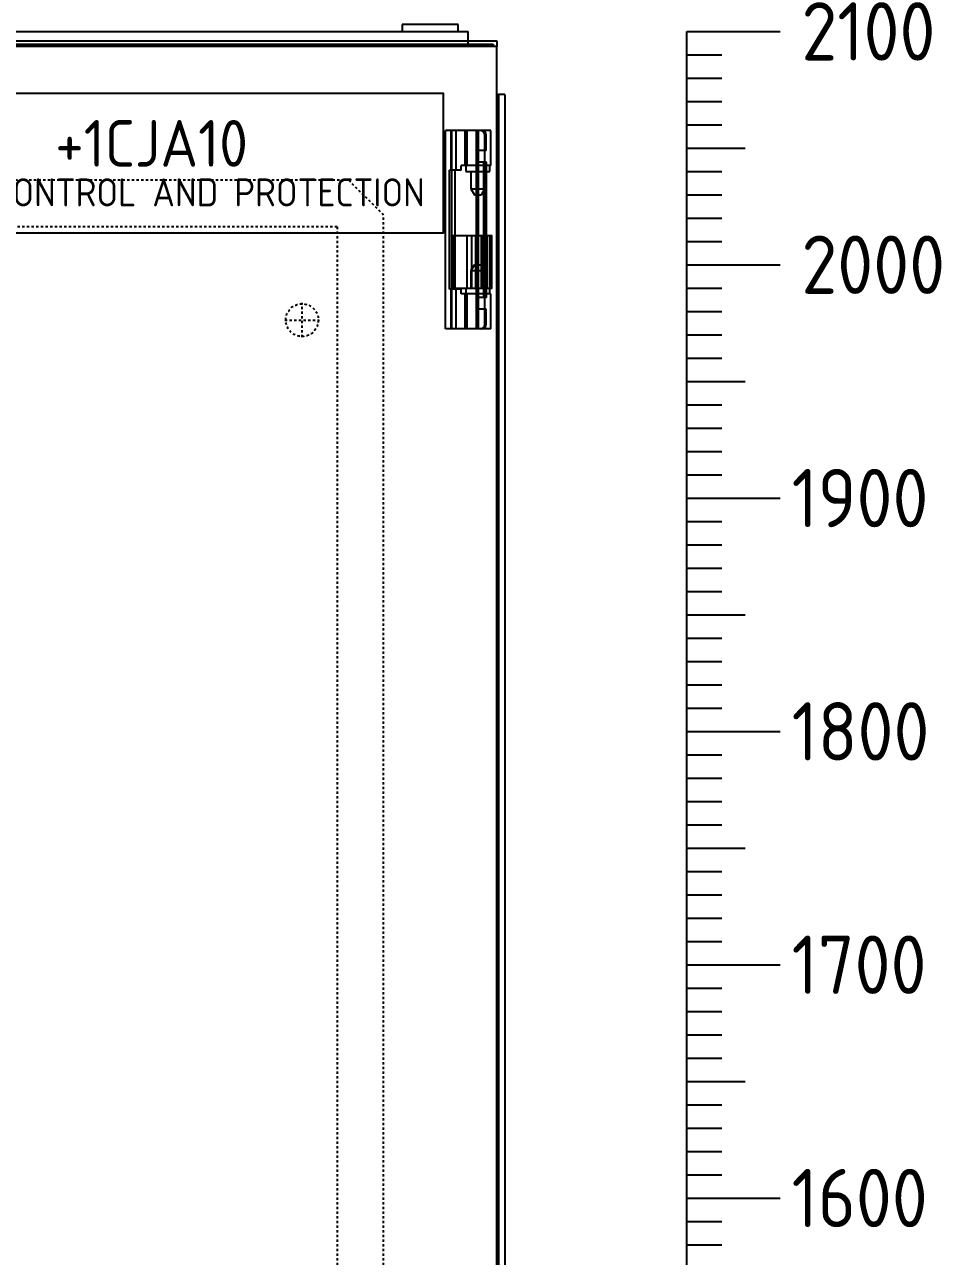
# Model space of a CAD drawing. Header units: millimetres. Extents: x 42168 to 50458, y 36014 to 39431.
# Drawn here: x 43425 to 43818, y 38055 to 38583 of the extents above; entities that cross this region are included whole.
import ezdxf
from ezdxf.enums import TextEntityAlignment as Align

# ---------------------------------------------------------------- set-up
doc = ezdxf.new("R2010")
doc.units = ezdxf.units.MM
doc.linetypes.add('Dashed', pattern=[2, 1, -1])
doc.layers.add('! NO PLOT !', color=7, linetype='Continuous', true_color=0xff75dd, plot=False)
doc.layers.add('000-PI-Oprema', color=30, linetype='Continuous', lineweight=5)
doc.layers.add('000-PI-ORMAR', color=2, linetype='Continuous')
doc.layers.add('AUT_7', color=7, linetype='Continuous')
doc.styles.add('PI0', font='isocpeur.ttf', dxfattribs={"width": 0.9})

# ---------------------------------------------------------------- blocks, each defined once
blk = doc.blocks.new('SKALA_2100')
for p, q in [((6091.94, 12435.39), (6091.94, 13135.39)), ((6091.94, 13135.39), (6131.94, 13135.39)), ((6091.94, 13125.39), (6106.94, 13125.39)), ((6091.94, 13115.39), (6106.94, 13115.39)), ((6091.94, 13105.39), (6106.94, 13105.39)), ((6091.94, 13095.39), (6106.94, 13095.39)), ((6091.94, 13085.39), (6116.94, 13085.39)), ((6091.94, 13075.39), (6106.94, 13075.39)), ((6091.94, 13065.39), (6106.94, 13065.39)), ((6091.94, 13055.39), (6106.94, 13055.39)), ((6091.94, 13045.39), (6106.94, 13045.39)), ((6091.94, 13035.39), (6131.94, 13035.39)), ((6091.94, 13035.39), (6131.94, 13035.39)), ((6091.94, 13025.39), (6106.94, 13025.39)), ((6091.94, 13015.39), (6106.94, 13015.39)), ((6091.94, 13005.39), (6106.94, 13005.39)), ((6091.94, 12995.39), (6106.94, 12995.39)), ((6091.94, 12985.39), (6116.94, 12985.39)), ((6091.94, 12975.39), (6106.94, 12975.39)), ((6091.94, 12965.39), (6106.94, 12965.39)), ((6091.94, 12955.39), (6106.94, 12955.39)), ((6091.94, 12945.39), (6106.94, 12945.39)), ((6091.94, 12935.39), (6131.94, 12935.39)), ((6091.94, 12925.39), (6106.94, 12925.39)), ((6091.94, 12915.39), (6106.94, 12915.39)), ((6091.94, 12905.39), (6106.94, 12905.39)), ((6091.94, 12895.39), (6106.94, 12895.39)), ((6091.94, 12885.39), (6116.94, 12885.39)), ((6091.94, 12875.39), (6106.94, 12875.39)), ((6091.94, 12865.39), (6106.94, 12865.39)), ((6091.94, 12855.39), (6106.94, 12855.39)), ((6091.94, 12845.39), (6106.94, 12845.39)), ((6091.94, 12835.39), (6131.94, 12835.39)), ((6091.94, 12825.39), (6106.94, 12825.39)), ((6091.94, 12815.39), (6106.94, 12815.39)), ((6091.94, 12805.39), (6106.94, 12805.39)), ((6091.94, 12795.39), (6106.94, 12795.39)), ((6091.94, 12785.39), (6116.94, 12785.39)), ((6091.94, 12775.39), (6106.94, 12775.39)), ((6091.94, 12765.39), (6106.94, 12765.39)), ((6091.94, 12755.39), (6106.94, 12755.39)), ((6091.94, 12745.39), (6106.94, 12745.39)), ((6091.94, 12735.39), (6131.94, 12735.39)), ((6091.94, 12725.39), (6106.94, 12725.39)), ((6091.94, 12715.39), (6106.94, 12715.39)), ((6091.94, 12705.39), (6106.94, 12705.39)), ((6091.94, 12695.39), (6106.94, 12695.39)), ((6091.94, 12685.39), (6116.94, 12685.39)), ((6091.94, 12675.39), (6106.94, 12675.39)), ((6091.94, 12665.39), (6106.94, 12665.39)), ((6091.94, 12655.39), (6106.94, 12655.39)), ((6091.94, 12645.39), (6106.94, 12645.39)), ((6091.94, 12635.39), (6131.94, 12635.39)), ((6091.94, 12625.39), (6106.94, 12625.39)), ((6091.94, 12615.39), (6106.94, 12615.39))]:
    blk.add_line(p, q)
at = {"style": 'PI0', "width": 0.9}
for s, p in [('2100', (6141.12, 13135.39)), ('2000', (6141.12, 13035.39)), ('1900', (6136.91, 12935.39)), ('1800', (6136.91, 12835.39)), ('1700', (6136.91, 12735.39)), ('1600', (6136.91, 12635.39))]:
    blk.add_text(s, height=25, dxfattribs=at).set_placement(p, align=Align.MIDDLE_LEFT)
blk = doc.blocks.new('8606.000_front')
at = {"layer": '! NO PLOT !', "linetype": 'Dashed'}
for p, q in [((43564.03, 38515.92), (43099.03, 38515.92)), ((43579.03, 38500.92), (43564.03, 38515.92)), ((43579.03, 36660.92), (43579.03, 38500.92)), ((43559.03, 38495.92), (43104.03, 38495.92)), ((43559.03, 38495.92), (43559.03, 36665.92)), ((43544.03, 38448.57), (43544.03, 38463.27)), ((43536.68, 38455.92), (43551.38, 38455.92))]:
    blk.add_line(p, q, dxfattribs=at)
blk.add_circle((43544.03, 38455.92), 7, dxfattribs=at)
at = {"layer": '000-PI-ORMAR'}
for p, q in [((43047.77, 38579.67), (43615.27, 38579.67)), ((43611.02, 38582.57), (43587.02, 38582.57)), ((43587.02, 38582.57), (43587.02, 38579.67)), ((43611.02, 38579.67), (43611.02, 38582.57)), ((43615.27, 38573.17), (43615.27, 38579.67)), ((43047.77, 38575.67), (43615.27, 38575.67)), ((43047.77, 38574.17), (43615.27, 38574.17)), ((43615.27, 38575.67), (43627.52, 38575.67)), ((43615.27, 38574.17), (43626.02, 38574.17)), ((43626.02, 38574.17), (43626.02, 38573.17)), ((43627.52, 38575.67), (43627.52, 38573.17)), ((43627.53, 38573.17), (43035.53, 38573.17)), ((43627.53, 36588.67), (43627.53, 38573.17)), ((43628.3, 38552.67), (43627.53, 38552.53)), ((43631.02, 38552.67), (43628.3, 38552.67)), ((43628.3, 38552.67), (43628.3, 36601.67)), ((43631.02, 38552.67), (43631.02, 36601.67)), ((43605.53, 38452.17), (43605.53, 38537.17)), ((43624.97, 38537.17), (43605.53, 38537.17)), ((43608.01, 38520.17), (43608.01, 38537.17)), ((43608.22, 38452.17), (43608.22, 38537.17)), ((43610.11, 38520.17), (43610.11, 38537.17)), ((43613.87, 38537.17), (43613.87, 38522.17)), ((43614.79, 38522.17), (43614.79, 38537.17)), ((43618.89, 38452.17), (43618.89, 38537.17)), ((43619.42, 38522.17), (43619.42, 38537.17)), ((43619.64, 38452.17), (43619.64, 38537.17)), ((43624.97, 38522.17), (43624.97, 38537.17)), ((43622.4, 38535.17), (43623.05, 38535.17)), ((43622.4, 38454.17), (43622.4, 38535.17)), ((43623.05, 38528.67), (43623.05, 38535.17)), ((43623.05, 38528.67), (43618.89, 38528.67)), ((43622.4, 38460.67), (43622.4, 38528.67)), ((43624.97, 38522.17), (43612.21, 38522.17)), ((43612.21, 38520.17), (43612.21, 38522.17)), ((43614.32, 38522.17), (43614.32, 38519.67)), ((43623.13, 38523.67), (43618.89, 38523.67)), ((43621.98, 38465.67), (43621.98, 38523.67)), ((43622.69, 38465.67), (43622.69, 38523.67)), ((43623.13, 38465.67), (43623.13, 38523.67)), ((43624.52, 38519.67), (43624.52, 38522.17)), ((43612.21, 38520.17), (43607.28, 38520.17)), ((43607.28, 38469.17), (43607.28, 38520.17)), ((43609.75, 38469.17), (43609.75, 38520.17)), ((43614.32, 38519.67), (43624.52, 38519.67)), ((43616.47, 38519.67), (43616.47, 38512.18)), ((43622.37, 38512.18), (43622.37, 38519.67)), ((43616.47, 38512.18), (43622.37, 38512.18)), ((43616.47, 38512.18), (43617.92, 38509.67)), ((43620.92, 38509.67), (43622.37, 38512.18)), ((43617.92, 38509.67), (43620.92, 38509.67)), ((43608.73, 38492.17), (43625.53, 38492.17)), ((43608.73, 38492.17), (43608.73, 38469.67)), ((43614.68, 38492.17), (43614.68, 38469.67)), ((43616.68, 38492.17), (43616.68, 38469.67)), ((43618.35, 38492.17), (43618.35, 38469.67)), ((43618.71, 38492.17), (43618.71, 38469.67)), ((43620.85, 38492.17), (43620.85, 38469.67)), ((43621.21, 38492.17), (43621.21, 38469.67)), ((43621.57, 38492.17), (43621.57, 38469.67)), ((43622.69, 38492.17), (43622.69, 38469.67)), ((43623.45, 38492.17), (43623.45, 38469.67)), ((43623.57, 38469.67), (43623.57, 38492.17)), ((43624.57, 38492.17), (43624.57, 38469.67)), ((43625.33, 38492.17), (43625.33, 38469.67)), ((43617.92, 38479.67), (43616.47, 38477.16)), ((43617.92, 38479.67), (43620.92, 38479.67)), ((43622.37, 38477.16), (43620.92, 38479.67)), ((43616.47, 38477.16), (43616.47, 38469.67)), ((43616.47, 38477.16), (43622.37, 38477.16)), ((43622.37, 38469.67), (43622.37, 38477.16)), ((43612.21, 38469.17), (43607.28, 38469.17)), ((43608.01, 38452.17), (43608.01, 38469.17)), ((43608.73, 38469.67), (43625.53, 38469.67)), ((43610.11, 38452.17), (43610.11, 38469.17)), ((43612.21, 38467.17), (43612.21, 38469.17)), ((43614.32, 38469.67), (43614.32, 38467.17)), ((43624.52, 38467.17), (43624.52, 38469.67)), ((43624.97, 38467.17), (43612.21, 38467.17)), ((43613.87, 38467.17), (43613.87, 38452.17)), ((43614.79, 38452.17), (43614.79, 38467.17)), ((43623.13, 38465.67), (43618.89, 38465.67)), ((43619.42, 38452.17), (43619.42, 38467.17)), ((43624.97, 38452.17), (43624.97, 38467.17)), ((43623.05, 38460.67), (43618.89, 38460.67)), ((43623.05, 38454.17), (43623.05, 38460.67)), ((43622.4, 38454.17), (43623.05, 38454.17)), ((43624.97, 38452.17), (43605.53, 38452.17))]:
    blk.add_line(p, q, dxfattribs=at)
for centre, start_param, end_param in [((43620.47, 38535.17), 4.712389, 6.283185), ((43621.12, 38535.17), 4.712389, 6.283185), ((43620.47, 38454.17), 3.141593, 4.712389), ((43621.12, 38454.17), 3.141593, 4.712389)]:
    blk.add_ellipse(centre, major_axis=(0, 2), ratio=0.965926, start_param=start_param, end_param=end_param, dxfattribs=at)

msp = doc.modelspace()

# ---------------------------------------------------------------- linework, layer by layer
at = {"layer": 'AUT_7'}
msp.add_lwpolyline([(43354.526, 38553.169), (43604.526, 38553.169), (43604.526, 38493.169), (43354.526, 38493.169)], close=True, dxfattribs=at)

# ---------------------------------------------------------------- block references
msp.add_blockref('SKALA_2100', (37617.029, 25444.284))
at = {"layer": '000-PI-Oprema'}
msp.add_blockref('8606.000_front', (0, 0), dxfattribs=at)

# ---------------------------------------------------------------- texts
at = {"layer": 'AUT_7', "linetype": 'Continuous', "insert": (43479.526, 38523.169), "char_height": 20, "width": 238.08137, "attachment_point": 5, "line_spacing_factor": 0.75, "style": 'PI0'}
msp.add_mtext('+{\\fISOCPEUR|b0|i0|c238|p34;1CJA10}\\P{\\fISOCPEUR|b0|i0|c238|p34;\\H0.6x;\\C7;UNIT 1 CONTROL AND PROTECTION}', dxfattribs=at)

doc.saveas('drawing.dxf')
